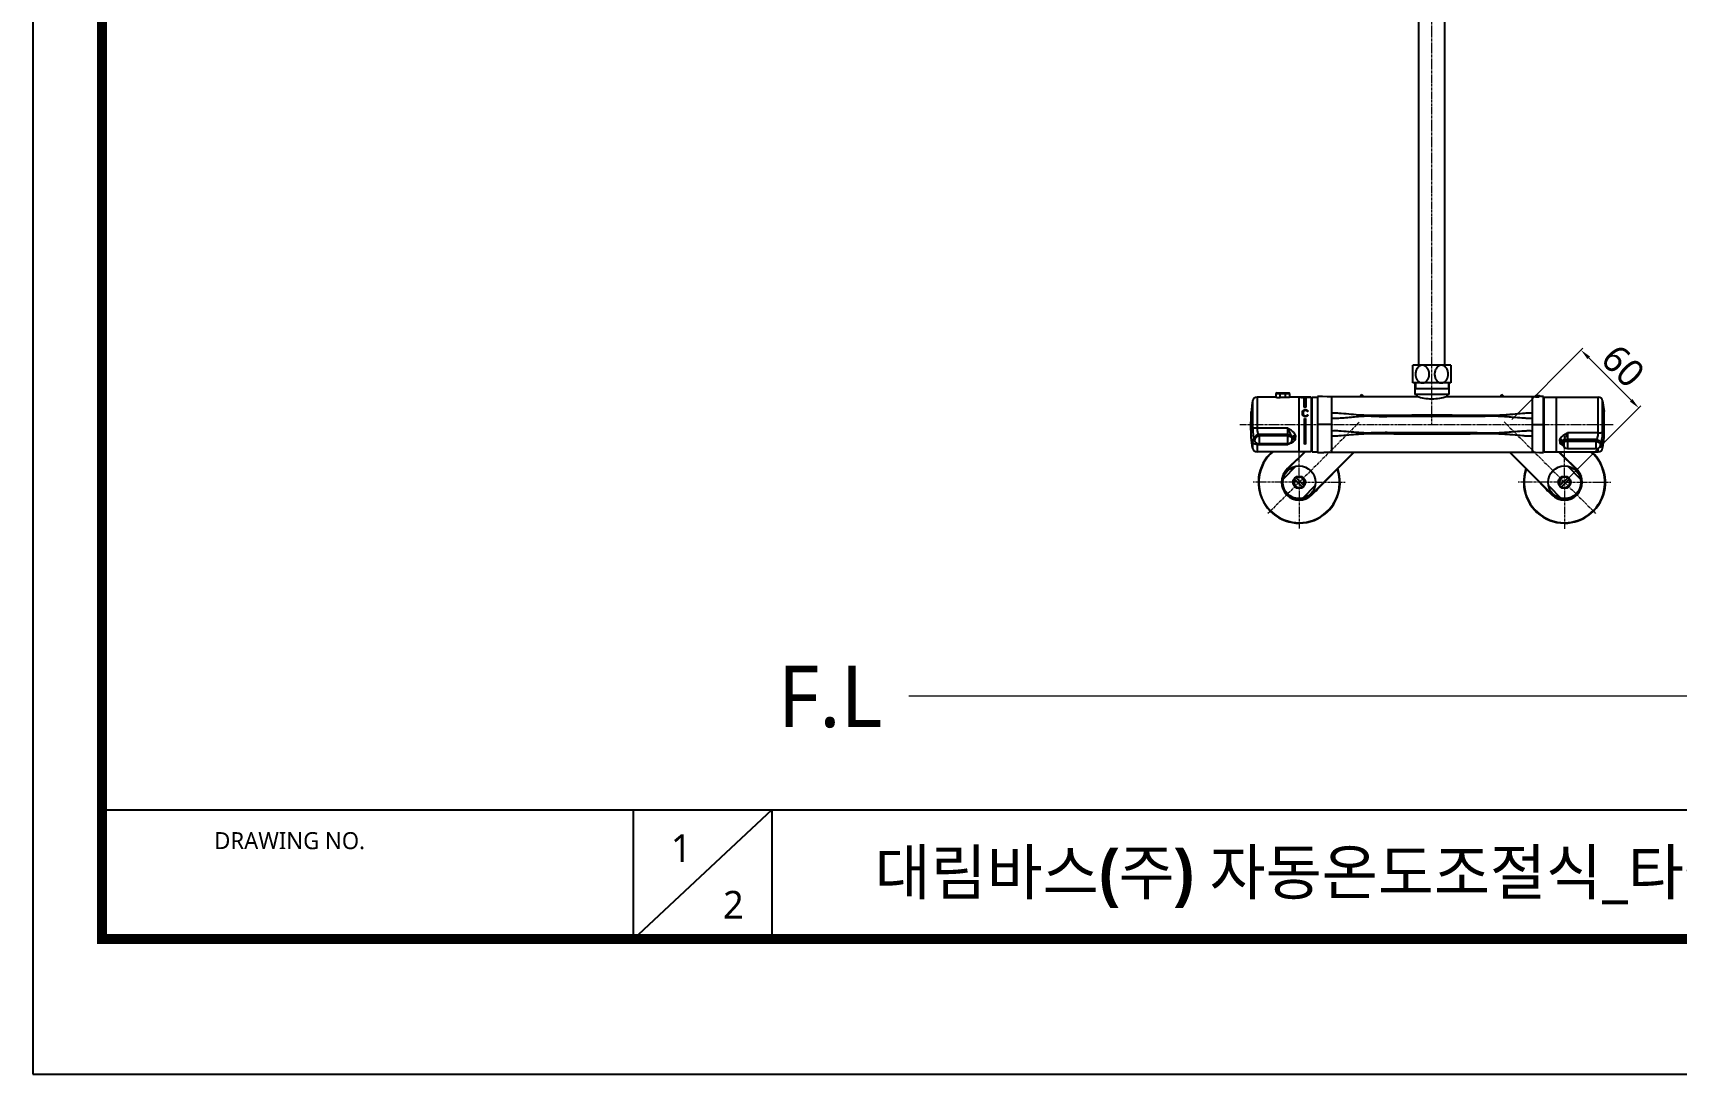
# Model space of a CAD drawing. Extents: x 0 to 3160, y 0 to 2315.
# Drawn here: x 0 to 1207, y 0 to 764 of the extents above; entities that cross this region are included whole.
import ezdxf

# ---------------------------------------------------------------- set-up
doc = ezdxf.new("R2010")
doc.units = 0
doc.header["$LTSCALE"] = 10
doc.header["$MEASUREMENT"] = 0
doc.header["$PDMODE"] = 3
doc.header["$PDSIZE"] = -10
doc.linetypes.add('CENTER', pattern=[0.6, 0.375, -0.075, 0.075, -0.075])
doc.linetypes.add('CENTER2', pattern=[28.575, 19.05, -3.175, 3.175, -3.175])
doc.layers.get('0').update_dxf_attribs({"linetype": 'CONTINUOUS'})
doc.layers.get('DEFPOINTS').update_dxf_attribs({"linetype": 'CONTINUOUS'})
doc.layers.add('Cneter', color=1, linetype='CENTER2', lineweight=13)
doc.layers.add('치수선', color=7, linetype='CONTINUOUS', lineweight=20)
doc.layers.add('DEF_LAYER_ASSEM_MEMBER', color=7, linetype='CONTINUOUS')
doc.layers.add('MEMBER', color=7, linetype='CONTINUOUS')
doc.styles.add('Daelim Dimension', font='')
doc.styles.get('Daelim Dimension').set_extended_font_data('NanumGothic')
doc.dimstyles.new('DEFAULT', dxfattribs={"dimscale": 2, "dimtxt": 2, "dimasz": 2, "dimexe": 0, "dimexo": 2, "dimgap": 1, "dimtad": 1, "dimdec": 1, "dimzin": 9, "dimdsep": 46, "dimtxsty": 'Daelim Dimension', "dimcen": 0.5, "dimclrd": 252, "dimclre": 252, "dimclrt": 3, "dimadec": 1, "dimazin": 0, "dimtfac": 1, "dimtdec": 1, "dimtix": 1, "dimtmove": 0, "dimatfit": 3, "dimfxl": 1, "dimtolj": 1, "dimtzin": 1, "dimlwd": 9, "dimlwe": 9, "dimarcsym": 0})

# ---------------------------------------------------------------- blocks, each defined once
blk = doc.blocks.new('*D5')
at = {"color": 5, "lineweight": 9, "ltscale": 0.5, "transparency": 16777216}
for p, q in [((1086, 480.6), (1138.2, 532.9)), ((1173.6, 494.7), (1142.5, 525.8)), ((1128.4, 438.2), (1180.7, 490.5))]:
    blk.add_line(p, q, dxfattribs=at)
at = {"color": 5, "ltscale": 0.5, "transparency": 16777216}
for points in [[(1143.4, 526.8), (1141.5, 524.9), (1136.8, 531.5)], [(1174.5, 495.6), (1172.6, 493.8), (1179.2, 489)]]:
    blk.add_solid(points, dxfattribs=at)
at = {"layer": 'DEFPOINTS', "color": 0, "ltscale": 0.5, "transparency": 16777216}
for p in [(1136.8, 531.5), (1083.1, 477.8), (1125.5, 435.4)]:
    blk.add_point(p, dxfattribs=at)
at = {"color": 7, "ltscale": 0.5, "transparency": 16777216, "insert": (1174.8, 527.1), "char_height": 20, "attachment_point": 2, "rotation": 315, "style": 'Daelim Dimension'}
blk.add_mtext('\\A1;60', dxfattribs=at)

msp = doc.modelspace()

# ---------------------------------------------------------------- linework, layer by layer
at = {"color": 5}
msp.add_line((50.81, 193.97), (2594.86, 193.97), dxfattribs=at)
at = {"color": 5, "ltscale": 40}
for p, q in [((440.77, 193.97), (440.77, 98.77)), ((440.77, 193.97), (440.77, 98.77)), ((542.67, 193.97), (440.77, 98.77)), ((542.67, 193.97), (440.77, 98.77)), ((542.67, 193.97), (542.67, 98.77)), ((542.67, 193.97), (542.67, 98.77))]:
    msp.add_line(p, q, dxfattribs=at)
at = {"ltscale": 0.5}
msp.add_lwpolyline([(0, 0), (3159.52, 0), (3159.52, 2315.04), (0, 2315.04)], close=True, dxfattribs=at)
at = {"color": 5, "linetype": 'ByBlock', "lineweight": 200, "const_width": 7.28}
msp.add_lwpolyline([(50.81, 99.13), (3108.41, 99.13), (3108.41, 2261.29), (50.81, 2261.29)], close=True, dxfattribs=at)
at = {"layer": 'Cneter', "linetype": 'CENTER', "lineweight": 5, "ltscale": 0.5}
for p, q in [((1027.24, 476.5), (1027.24, 1453.9)), ((886.25, 476.9), (1160.39, 476.9)), ((973.76, 478.42), (906.83, 411.49)), ((1080.35, 478.78), (1147.65, 411.49)), ((929.81, 434.47), (929.81, 468.32)), ((1124.66, 434.47), (1124.66, 468.51)), ((929.81, 434.47), (895.96, 434.47)), ((929.81, 434.47), (963.66, 434.47)), ((929.81, 434.47), (929.81, 400.62)), ((1124.66, 434.47), (1090.63, 434.47)), ((1124.66, 434.47), (1158.7, 434.47)), ((1124.66, 434.47), (1124.66, 400.43))]:
    msp.add_line(p, q, dxfattribs=at)
at = {"layer": 'DEF_LAYER_ASSEM_MEMBER', "color": 7, "linetype": 'Continuous'}
for p, q in [((1017.74, 520.4), (1017.74, 1319.12)), ((1036.74, 520.4), (1036.74, 1319.12)), ((1041.24, 520.4), (1013.24, 520.4)), ((1013.24, 507.4), (1013.24, 520.4)), ((1041.24, 520.4), (1041.24, 507.4)), ((1041.24, 507.4), (1013.24, 507.4)), ((1014.74, 507.4), (1014.74, 498.9)), ((1039.74, 507.4), (1039.74, 498.9)), ((912.89, 496.9), (898.85, 496.9)), ((912.89, 496.9), (912.89, 499.6)), ((912.9, 496.9), (912.89, 496.9)), ((913.39, 500.1), (922.39, 500.1)), ((919.89, 496.67), (915.89, 496.67)), ((922.89, 496.9), (922.89, 499.6)), ((938.64, 496.9), (922.89, 496.9)), ((929.64, 496.9), (929.64, 456.9)), ((938.64, 496.9), (938.64, 456.9)), ((939.24, 496.9), (943.24, 496.9)), ((939.24, 456.9), (939.24, 496.9)), ((975.77, 498.82), (974.25, 497.3)), ((975.77, 498.82), (977.29, 497.3)), ((1014.74, 503.4), (1039.74, 503.4)), ((1039.74, 498.9), (1014.74, 498.9)), ((1016.29, 498.9), (1016.29, 497.3)), ((1038.19, 498.9), (1038.19, 497.3)), ((1077.18, 497.3), (1078.7, 498.82)), ((1080.22, 497.3), (1078.7, 498.82)), ((1109.64, 496.9), (1149.43, 496.9)), ((1109.64, 456.9), (1109.64, 496.9)), ((1118.64, 456.9), (1118.64, 496.9)), ((894.59, 467.4), (894.59, 486.4)), ((938.64, 494.4), (939.24, 494.4)), ((1152.63, 494.21), (1153.69, 486.4)), ((1153.45, 485.25), (1153.69, 485.25)), ((1153.69, 467.4), (1153.69, 486.4)), ((895.65, 459.59), (894.59, 467.4)), ((897.37, 464.47), (897.37, 464.47)), ((921.39, 462.68), (900.35, 462.68)), ((924.64, 465.93), (924.64, 466.7)), ((938.64, 459.4), (939.24, 459.4)), ((1123.64, 463.37), (1123.64, 462.44)), ((1126.89, 459.19), (1147.93, 459.19)), ((1151.23, 461.75), (1151.23, 461.75)), ((938.64, 456.9), (898.85, 456.9)), ((933.85, 456.9), (920.62, 443.66)), ((924.68, 447.96), (923.63, 446.96)), ((939, 425.28), (970.22, 456.5)), ((939.24, 456.9), (943.24, 456.9)), ((1084.25, 456.5), (1115.47, 425.28)), ((1109.64, 456.9), (1149.43, 456.9)), ((1133.86, 443.66), (1120.62, 456.9)), ((1131.99, 445.84), (1130.85, 446.96)), ((918.11, 440.13), (917.72, 439.25)), ((927.43, 446.23), (918.05, 436.85)), ((932.35, 430.88), (926.22, 437.01)), ((927.28, 438.07), (933.41, 431.94)), ((1121.07, 431.94), (1127.2, 438.07)), ((1128.26, 437.01), (1122.13, 430.88)), ((1127.05, 446.23), (1136.43, 436.85)), ((1136.75, 439.25), (1136.82, 439.09)), ((1136.82, 439.09), (1136.83, 439.06)), ((941.57, 432.09), (932.19, 422.71)), ((934.43, 422.32), (934.4, 422.31)), ((934.59, 422.38), (934.43, 422.32)), ((941.18, 427.15), (942.3, 428.29)), ((1111.18, 429.34), (1112.18, 428.28)), ((1112.9, 432.09), (1122.28, 422.71)), ((1119.01, 422.77), (1119.88, 422.38)), ((1120.05, 422.32), (1119.89, 422.38)), ((1120.07, 422.31), (1120.05, 422.32))]:
    msp.add_line(p, q, dxfattribs=at)
at = {"layer": 'DEF_LAYER_ASSEM_MEMBER', "color": 2, "linetype": 'Continuous'}
for p, q in [((1015.14, 507.4), (1015.14, 503.4)), ((1039.34, 507.4), (1039.34, 503.4))]:
    msp.add_line(p, q, dxfattribs=at)
at = {"layer": 'DEF_LAYER_ASSEM_MEMBER', "color": 9, "linetype": 'Continuous'}
for p, q in [((898.85, 496.9), (898.85, 474.16)), ((912.89, 499.6), (922.89, 499.6)), ((915.89, 496.67), (915.89, 500.1)), ((919.89, 496.67), (919.89, 500.1)), ((975.92, 498.68), (974.54, 497.3)), ((1079.94, 497.3), (1078.56, 498.68)), ((1149.43, 470.76), (1149.43, 496.9)), ((895.65, 494.21), (895.65, 474.53)), ((1152.63, 471.59), (1152.63, 494.21)), ((921.39, 474.16), (898.85, 474.16)), ((921.39, 462.24), (921.39, 474.16)), ((1149.43, 470.76), (1126.89, 470.76)), ((1126.89, 470.76), (1126.89, 459.19)), ((895.65, 464.21), (895.65, 459.59)), ((898.85, 462.24), (921.39, 462.24)), ((898.85, 462.24), (898.85, 456.9)), ((921.39, 469.49), (899.96, 469.49)), ((921.39, 468.52), (900.35, 468.52)), ((900.35, 468.52), (900.35, 462.68)), ((927.14, 467.83), (927.14, 467.5)), ((1121.14, 464.57), (1121.14, 464.87)), ((1148.31, 465.83), (1126.89, 465.83)), ((1126.89, 464.65), (1147.93, 464.65)), ((1147.93, 459.19), (1147.93, 464.65)), ((1149.43, 456.9), (1149.43, 459.57)), ((1152.63, 459.59), (1152.63, 462.36)), ((934.14, 456.9), (920.76, 443.52)), ((938.86, 425.42), (969.94, 456.5)), ((1084.54, 456.5), (1115.61, 425.42)), ((1133.72, 443.52), (1120.34, 456.9)), ((920.76, 443.52), (920.62, 443.66)), ((1133.72, 443.52), (1133.86, 443.66)), ((938.86, 425.42), (939, 425.28)), ((1115.61, 425.42), (1115.47, 425.28))]:
    msp.add_line(p, q, dxfattribs=at)
at = {"layer": 'DEF_LAYER_ASSEM_MEMBER', "color": 7, "linetype": 'Continuous'}
for points in [[(1151.23, 461.75), (1151.29, 461.88), (1151.33, 461.94)], [(923.63, 446.96), (922.49, 445.84), (921.28, 444.58)], [(929.03, 452.07), (927.8, 450.87), (926.68, 449.81), (925.66, 448.87), (924.68, 447.96)], [(1127.8, 449.82), (1126.68, 450.87), (1125.45, 452.07)], [(1130.85, 446.96), (1129.8, 447.96), (1127.8, 449.82)], [(921.28, 444.58), (920.09, 443.2), (919.03, 441.76), (918.11, 440.13)], [(1134.39, 443.2), (1133.2, 444.58), (1131.99, 445.84)], [(1136.75, 439.25), (1136.37, 440.13), (1135.44, 441.76), (1134.39, 443.2)], [(934.59, 422.38), (935.47, 422.77), (937.1, 423.69), (938.55, 424.75)], [(938.55, 424.75), (939.92, 425.94), (941.18, 427.15)], [(942.3, 428.29), (943.3, 429.34), (945.16, 431.34)], [(945.16, 431.34), (946.21, 432.46), (947.42, 433.69)], [(1107.06, 433.69), (1108.26, 432.46), (1109.32, 431.34), (1110.26, 430.32), (1111.18, 429.34)], [(1112.18, 428.28), (1113.29, 427.15), (1114.56, 425.94)], [(1114.56, 425.94), (1115.93, 424.75), (1117.38, 423.69), (1119.01, 422.77)]]:
    msp.add_lwpolyline(points, dxfattribs=at)
for centre, radius in [((929.81, 434.47), 12), ((1124.66, 434.47), 12), ((929.81, 434.47), 4.6), ((929.81, 434.47), 4.4), ((1124.66, 434.47), 4.6), ((1124.66, 434.47), 4.4)]:
    msp.add_circle(centre, radius, dxfattribs=at)
for centre, radius, start, end in [((1031, 513.89), 8.26, 353.16778, 354.12291), ((898.85, 493.65), 3.25, 90, 170.03034), ((913.39, 499.6), 0.5, 90, 180), ((915.9, 516.78), 20.11, 261.44172, 269.97602), ((922.39, 499.6), 0.5, 0, 90), ((1149.43, 493.65), 3.25, 9.96966, 90), ((994.14, 476.9), 100, 170.03034, 185.45132), ((1090.57, 477.76), 63.55, 6.77447, 8.40804), ((1114.11, 486.14), 39.35, 358.67031, 1.32969), ((1090.57, 475.93), 63.55, 6.77447, 8.40804), ((898.85, 460.15), 3.25, 189.96952, 270), ((913.69, 476.78), 20.44, 217.01476, 219.09916), ((900.35, 465.93), 3.25, 219.14782, 270.00055), ((921.39, 465.93), 3.25, 270.00057, 359.99943), ((1126.89, 462.44), 3.25, 180.00097, 269.99903), ((1147.93, 462.44), 3.25, 269.99943, 331.8247), ((1149.43, 460.15), 3.25, 270, 350.03036), ((1123.52, 475.46), 30.91, 331.91184, 333.65824), ((1054.14, 476.9), 100, 350.03034, 354.54868), ((929.81, 434.47), 30, 131.47164, 19.27985), ((1124.66, 434.47), 30, 160.72014, 48.52836), ((929.81, 434.47), 13, 135, 315), ((929.81, 434.47), 3.9, 146.08749, 303.91251), ((929.81, 434.47), 3.9, 326.08749, 123.91251), ((1124.66, 434.47), 13, 225, 45), ((1124.66, 434.47), 3.9, 56.08749, 213.91251), ((1124.66, 434.47), 3.9, 236.08749, 33.91251)]:
    msp.add_arc(centre, radius, start, end, dxfattribs=at)
at = {"layer": 'DEF_LAYER_ASSEM_MEMBER', "color": 9, "linetype": 'Continuous'}
for centre, radius, start, end in [((935.73, 481.51), 41.7, 201.01006, 202.48791), ((911.07, 476.84), 17.88, 217.02308, 219.09487), ((937.62, 483.95), 40.34, 201.01011, 202.48796), ((927.98, 457.96), 7.86, 142.65448, 147.01968), ((922.48, 465.92), 2.16, 11.49571, 20.13387), ((922.53, 465.93), 2.11, 10.69654, 11.45612), ((922.55, 465.93), 2.09, 0.03158, 10.70478), ((925.23, 465.48), 0.729, 143.05908, 145.39096), ((923.55, 467.49), 3.59, 340.19562, 0.02748), ((1123.96, 464.57), 2.82, 179.92869, 202.37394), ((1122.68, 462.3), 1.09, 28.0443, 37.09398), ((1095.31, 482.59), 55.59, 341.17779, 342.45102), ((1096.69, 480.49), 57.47, 341.17783, 342.45106), ((1125.85, 475.42), 28.59, 331.91131, 333.6577), ((929.81, 434.47), 29.67, 130.75256, 18.98118), ((1124.66, 434.47), 29.67, 161.01882, 49.24742), ((929.81, 434.47), 12.8, 135, 315), ((1124.66, 434.47), 12.8, 225, 45)]:
    msp.add_arc(centre, radius, start, end, dxfattribs=at)
at = {"layer": 'DEF_LAYER_ASSEM_MEMBER', "color": 7, "linetype": 'Continuous'}
for points, start_tangent, end_tangent in [([(1020.24, 520.4), (1019.1, 520.23), (1018.03, 519.73), (1017.1, 518.96), (1016.33, 517.96), (1015.39, 515.55), (1015.28, 512.91)], (-1, 0), (0.1189686, -0.992898)), ([(1020.24, 507.4), (1021.27, 507.54), (1022.25, 507.95), (1023.13, 508.6), (1023.88, 509.44), (1024.91, 511.53), (1025.25, 513.9), (1024.91, 516.27), (1023.88, 518.36), (1023.13, 519.2), (1022.25, 519.85), (1021.27, 520.26), (1020.24, 520.4)], (1, 0), (-1, 0)), ([(1034.24, 520.4), (1033.2, 520.26), (1032.22, 519.85), (1031.34, 519.2), (1030.6, 518.36), (1029.57, 516.27), (1029.22, 513.9), (1029.57, 511.53), (1030.59, 509.44), (1031.34, 508.6), (1032.22, 507.95), (1033.2, 507.54), (1034.24, 507.4)], (-1, 0), (1, 0)), ([(1039.21, 513.04), (1039.07, 515.65), (1038.11, 518.02), (1037.35, 518.99), (1036.42, 519.75), (1035.36, 520.23), (1034.24, 520.4)], (0.1023983, 0.9947435), (-1, 0)), ([(1015.28, 512.91), (1015.82, 510.84), (1016.89, 509.07), (1018.42, 507.85), (1019.31, 507.51), (1020.24, 507.4)], (0.1189686, -0.992898), (1, 0)), ([(1034.24, 507.4), (1035.17, 507.51), (1036.06, 507.85), (1037.59, 509.07), (1038.66, 510.84), (1039.19, 512.91)], (1, 0), (0.118966, 0.9928983)), ([(922.89, 496.9), (922.87, 496.9), (922.83, 496.89), (922.76, 496.88), (922.66, 496.86), (922.53, 496.85), (922.38, 496.83), (922.01, 496.79), (921.56, 496.74), (921.04, 496.7), (919.89, 496.67)], (0.9781086, -0.2080951), (-1, 0))]:
    msp.add_spline(points, degree=3, dxfattribs=dict(at, start_tangent=start_tangent, end_tangent=end_tangent))
at = {"layer": 'DEF_LAYER_ASSEM_MEMBER', "color": 9, "linetype": 'Continuous'}
for points, start_tangent, end_tangent in [([(898.85, 474.16), (897.74, 474.19), (896.76, 474.27), (896.36, 474.32), (896.03, 474.38), (895.79, 474.45), (895.65, 474.53)], (-1, 0), (-0.7891817, 0.6141597)), ([(895.65, 474.53), (895.73, 472.25), (895.96, 470.07), (896.33, 468.13), (896.8, 466.56)], (0.0000021, -1), (0.3584406, -0.9335525)), ([(898.85, 474.16), (899.16, 471.52), (899.51, 470.39), (899.96, 469.49)], (0.0000016, -1), (0.5351736, -0.8447421)), ([(921.39, 474.16), (922.15, 472.5), (922.96, 470.87), (923.82, 469.28), (924.52, 467.6)], (0.4061354, -0.9138129), (0.2475964, -0.9688633)), ([(921.39, 474.16), (923.09, 473.2), (924.68, 472.09), (926.04, 470.73), (926.93, 469.11)], (0.8766625, -0.4811059), (0.3143161, -0.9493184)), ([(1121.35, 466.03), (1122.24, 467.52), (1123.59, 468.79), (1125.19, 469.84), (1126.89, 470.76)], (0.3413927, 0.9399208), (0.8844747, 0.4665881)), ([(1123.76, 464.21), (1124.06, 465.04), (1124.46, 465.86), (1124.89, 466.67), (1125.31, 467.49), (1126.12, 469.13), (1126.89, 470.76)], (0.2592753, 0.9658035), (0.4217869, 0.906695)), ([(1148.31, 465.83), (1148.76, 466.87), (1149.12, 468.1), (1149.35, 469.43), (1149.43, 470.76)], (0.4625285, 0.8866044), (0.0000016, 1)), ([(1149.43, 470.76), (1150.54, 470.82), (1151.52, 471), (1152.24, 471.26), (1152.48, 471.42), (1152.63, 471.59)], (1, 0), (0.4972137, 0.8676281)), ([(1151.48, 463.17), (1151.95, 464.98), (1152.32, 467.09), (1152.55, 469.35), (1152.63, 471.59)], (0.3014602, 0.9534788), (0.0000021, 1)), ([(896.8, 466.07), (896.55, 466.34), (896.44, 466.43), (896.33, 466.47), (896.22, 466.48), (896.13, 466.46), (895.96, 466.29), (895.83, 465.98), (895.73, 465.52), (895.67, 464.93), (895.65, 464.21)], (-0.6018955, 0.7985748), (-0.000003, -1)), ([(898.85, 462.24), (897.74, 462.38), (896.76, 462.8), (896.03, 463.43), (895.65, 464.21)], (-1, 0), (-0.2332022, 0.9724283)), ([(899.96, 469.49), (898.78, 469.14), (897.77, 468.46), (897.08, 467.56), (896.8, 466.56)], (-0.9903785, -0.1383847), (-0.0496367, -0.9987673)), ([(897.37, 464.47), (896.96, 465.22), (896.8, 466.07)], (-0.6015785, 0.7988137), (-0.0420344, 0.9991162)), ([(900.35, 468.52), (899.17, 468.16), (898.17, 467.47), (897.47, 466.56), (897.2, 465.56)], (-0.9888478, -0.1489294), (-0.0494089, -0.9987786)), ([(897.83, 463.88), (897.38, 464.67), (897.2, 465.56)], (-0.63052, 0.776173), (-0.0418718, 0.999123)), ([(898.93, 463.01), (898.89, 462.85), (898.85, 462.24)], (-0.2440573, -0.9697608), (-0.0000023, -1)), ([(921.39, 469.49), (922.42, 469.35), (923.35, 468.96), (924.08, 468.36), (924.52, 467.6)], (1, 0), (0.3308702, -0.9436763)), ([(921.39, 468.52), (922.42, 468.39), (923.34, 468.01), (924.06, 467.41), (924.51, 466.66)], (1, 0), (0.3437661, -0.9390553)), ([(926.93, 466.28), (926.55, 465.52), (926.04, 464.85), (924.68, 463.75), (923.08, 462.92), (921.39, 462.24)], (-0.338553, -0.9409473), (-0.9356236, -0.3529991)), ([(924.52, 467.6), (924.75, 468.01), (924.98, 468.22), (925.28, 468.43), (926.04, 468.82), (926.93, 469.11)], (0.1553929, 0.9878527), (0.9702078, 0.2422744)), ([(924.52, 467.6), (924.57, 467.37), (924.64, 466.7)], (0.2534912, -0.9673377), (0.000037, -1)), ([(924.64, 466.7), (924.69, 466.92), (924.83, 467.13), (925.06, 467.33), (925.37, 467.5), (926.18, 467.74), (927.14, 467.83)], (0, 1), (1, 0)), ([(924.64, 466.32), (924.64, 466.4), (924.72, 466.63)], (0.0000929, 1), (0.4949285, 0.8689337)), ([(924.65, 465.91), (925.53, 466.35), (926.19, 466.38), (926.93, 466.28)], (0.6009095, 0.7993171), (0.9746063, -0.2239255)), ([(924.72, 466.63), (925.06, 466.97), (925.62, 467.25), (926.33, 467.43), (927.14, 467.5)], (0.4949285, 0.8689337), (1, 0)), ([(926.93, 469.11), (927.02, 468.79), (927.14, 467.83)], (0.3144211, -0.9492836), (0.0000537, -1)), ([(1121.14, 464.87), (1121.15, 465.16), (1121.35, 466.03)], (-0.0000034, 1), (0.3415486, 0.9398641)), ([(1123.64, 463.37), (1123.59, 463.66), (1123.45, 463.94), (1123.22, 464.2), (1122.91, 464.43), (1122.1, 464.76), (1121.14, 464.87)], (0, 1), (-1, 0)), ([(1123.58, 463.36), (1123.27, 463.84), (1122.71, 464.23), (1121.97, 464.49), (1121.14, 464.57)], (-0.328035, 0.9446656), (-1, 0)), ([(1123.76, 464.21), (1123.53, 464.75), (1123, 465.28), (1122.24, 465.73), (1121.35, 466.03)], (-0.1135414, 0.9935333), (-0.9750717, 0.2218902)), ([(1123.55, 462.96), (1123.18, 463.28), (1122.66, 463.49), (1122.03, 463.57), (1121.35, 463.5)], (-0.6025219, 0.7981023), (-0.9803422, -0.1973048)), ([(1123.91, 461.18), (1123.09, 461.62), (1122.36, 462.15), (1121.77, 462.77), (1121.35, 463.5)], (-0.902299, 0.4311109), (-0.3800102, 0.9249823)), ([(1123.64, 463.03), (1123.61, 463.28), (1123.58, 463.36)], (-0.0001402, 1), (-0.328035, 0.9446656)), ([(1123.64, 463.37), (1123.65, 463.58), (1123.76, 464.21)], (-0.0000007, 1), (0.2673091, 0.9636108)), ([(1123.74, 463), (1123.7, 462.86), (1123.64, 462.44)], (-0.3565963, -0.9342586), (0, -1)), ([(1126.89, 464.65), (1125.84, 464.53), (1124.9, 464.19), (1124.18, 463.66), (1123.74, 463)], (-1, 0), (-0.3565963, -0.9342586)), ([(1126.89, 465.83), (1125.85, 465.71), (1124.92, 465.38), (1124.2, 464.86), (1123.76, 464.21)], (-1, 0), (-0.3799037, -0.9250261)), ([(1147.93, 464.65), (1149.1, 464.28), (1150.11, 463.64), (1150.8, 462.82), (1151.08, 461.95)], (0.9836818, -0.1799167), (0.0576837, -0.9983349)), ([(1148.31, 465.83), (1149.5, 465.47), (1150.51, 464.84), (1151.2, 464.03), (1151.48, 463.17)], (0.9859065, -0.1672972), (0.0579618, -0.9983188)), ([(1150.26, 460.19), (1151.11, 460.49), (1151.82, 460.98), (1152.34, 461.62), (1152.63, 462.36)], (0.9758256, 0.2185508), (0.2048322, 0.9787971)), ([(1150.8, 460.91), (1150.91, 461.16), (1151.08, 461.95)], (0.4707411, 0.8822714), (0.0451718, 0.9989792)), ([(1151.23, 461.75), (1151.45, 462.47), (1151.48, 462.73)], (0.443586, 0.8962318), (0.0453408, 0.9989716)), ([(1152.63, 462.36), (1152.61, 462.91), (1152.55, 463.32), (1152.5, 463.48), (1152.45, 463.59), (1152.32, 463.71), (1152.24, 463.72), (1152.15, 463.68), (1152.05, 463.61), (1151.95, 463.51), (1151.72, 463.19), (1151.48, 462.73)], (-0.0000038, 1), (-0.443652, -0.8961991))]:
    msp.add_spline(points, degree=3, dxfattribs=dict(at, start_tangent=start_tangent, end_tangent=end_tangent))
at = {"layer": 'MEMBER', "color": 40, "linetype": 'Continuous'}
for p, q in [((930.64, 496.86), (930.14, 496.86)), ((931.54, 496.75), (932.34, 496.75)), ((932.24, 496.81), (931.64, 496.81)), ((931.74, 496.9), (932.14, 496.9)), ((931.74, 496.9), (931.74, 496.9)), ((933.24, 496.88), (933.24, 496.86)), ((934.99, 496.59), (933.29, 496.59)), ((933.29, 496.59), (933.29, 489.54)), ((933.74, 496.86), (933.74, 496.88)), ((934.54, 496.86), (934.54, 496.88)), ((934.99, 489.54), (934.99, 496.59)), ((935.04, 496.86), (935.04, 496.88)), ((936.64, 496.75), (936.04, 496.75)), ((936.14, 496.9), (936.54, 496.9)), ((936.54, 496.81), (936.14, 496.81)), ((937.64, 496.88), (937.64, 496.86)), ((938.14, 496.88), (938.14, 496.86)), ((939.24, 496.9), (939.24, 496.89)), ((939.24, 496.89), (943.24, 496.89)), ((932.14, 486.01), (932.24, 486.54)), ((932.14, 484.42), (932.14, 486.01)), ((932.24, 483.88), (932.14, 484.42)), ((932.24, 486.54), (932.45, 486.97)), ((932.45, 483.46), (932.24, 483.88)), ((932.45, 486.97), (932.87, 487.39)), ((932.87, 483.03), (932.45, 483.46)), ((932.87, 486.44), (932.76, 486.01)), ((932.76, 486.01), (932.76, 484.42)), ((932.76, 484.42), (932.87, 483.99)), ((932.87, 487.39), (933.28, 487.61)), ((933.08, 486.76), (932.87, 486.44)), ((932.87, 483.99), (933.08, 483.67)), ((933.28, 482.82), (932.87, 483.03)), ((933.39, 486.97), (933.08, 486.76)), ((933.08, 483.67), (933.39, 483.46)), ((933.28, 487.61), (933.81, 487.71)), ((933.81, 482.71), (933.28, 482.82)), ((933.29, 489.54), (934.99, 489.54)), ((933.81, 487.07), (933.39, 486.97)), ((933.39, 483.46), (933.81, 483.35)), ((933.81, 487.71), (934.74, 487.71)), ((934.74, 487.07), (933.81, 487.07)), ((933.81, 483.35), (934.74, 483.35)), ((934.74, 482.71), (933.81, 482.71)), ((934.74, 487.71), (935.26, 487.61)), ((935.16, 486.97), (934.74, 487.07)), ((934.74, 483.35), (935.16, 483.46)), ((935.26, 482.82), (934.74, 482.71)), ((935.47, 486.76), (935.16, 486.97)), ((935.16, 483.46), (935.47, 483.67)), ((935.26, 487.61), (935.68, 487.39)), ((935.68, 483.03), (935.26, 482.82)), ((935.58, 486.44), (935.47, 486.76)), ((935.47, 483.67), (935.58, 483.99)), ((936.2, 486.44), (935.58, 486.44)), ((935.58, 483.99), (936.2, 483.99)), ((935.68, 487.39), (936.1, 486.97)), ((936.1, 483.46), (935.68, 483.03)), ((936.1, 486.97), (936.2, 486.44)), ((936.2, 483.99), (936.1, 483.46)), ((933.74, 481.4), (934.54, 481.4)), ((933.74, 462.4), (933.74, 481.4)), ((934.54, 481.4), (934.54, 462.4)), ((934.54, 462.4), (933.74, 462.4))]:
    msp.add_line(p, q, dxfattribs=at)
at = {"layer": 'MEMBER', "color": 7, "linetype": 'Continuous'}
for p, q in [((943.24, 497.39), (943.24, 456.41)), ((1016.24, 497.3), (953.44, 497.3)), ((1016.25, 497.29), (1016.24, 497.3)), ((1038.24, 497.3), (1038.23, 497.29)), ((1101.04, 497.3), (1038.24, 497.3)), ((1102.24, 497.3), (1101.04, 497.3)), ((1106.24, 497.3), (1102.24, 497.3)), ((1109.24, 497.37), (1107.24, 497.35)), ((1109.24, 456.42), (1109.24, 497.37)), ((1109.64, 492.9), (1109.24, 492.9)), ((1109.64, 460.9), (1109.24, 460.9)), ((953.74, 456.5), (1101.04, 456.5))]:
    msp.add_line(p, q, dxfattribs=at)
at = {"layer": 'MEMBER', "color": 9, "linetype": 'Continuous'}
for p, q in [((953.44, 497.3), (953.44, 485.33)), ((1101.04, 485.33), (1101.04, 497.3)), ((953.44, 485.33), (953.44, 481.49)), ((1101.04, 481.49), (1101.04, 485.33)), ((953.44, 476.9), (943.24, 476.9)), ((953.44, 481.49), (953.44, 476.9)), ((953.44, 476.9), (953.44, 472.31)), ((953.44, 472.31), (953.44, 468.47)), ((994.39, 470.93), (994.41, 470.93)), ((1101.04, 476.9), (1101.04, 481.49)), ((1101.04, 476.9), (1109.24, 476.9)), ((1101.04, 472.31), (1101.04, 476.9)), ((1101.04, 468.47), (1101.04, 472.31)), ((953.44, 468.47), (953.44, 456.54)), ((1101.04, 456.5), (1101.04, 468.47))]:
    msp.add_line(p, q, dxfattribs=at)
at = {"layer": 'MEMBER', "color": 7, "linetype": 'Continuous'}
for points in [[(953.44, 497.3), (950.46, 497.31), (946.86, 497.35), (943.24, 497.39)], [(943.24, 456.41), (946.86, 456.44), (947.74, 456.45)], [(1101.04, 456.5), (1103.42, 456.49), (1106.35, 456.46), (1109.24, 456.42)]]:
    msp.add_lwpolyline(points, dxfattribs=at)
for centre, radius, start, end in [((1104.74, 494.67), 3.62, 47.7381, 133.60282), ((1104.54, 518.72), 21.45, 266.88187, 267.80749), ((1104.53, 518.1), 20.83, 267.77925, 273.12457), ((1053.84, 476.9), 100, 4.46826, 4.79345), ((1053.84, 476.9), 100, 356.95404, 3.04596)]:
    msp.add_arc(centre, radius, start, end, dxfattribs=at)
at = {"layer": 'MEMBER', "color": 9, "linetype": 'Continuous'}
for centre, radius, start, end in [((1023.27, 5571.85), 5089.06, 269.54313, 269.67373), ((1022.58, -4517.36), 4988.37, 90.32373, 90.45812)]:
    msp.add_arc(centre, radius, start, end, dxfattribs=at)
at = {"layer": 'MEMBER', "color": 40, "linetype": 'Continuous'}
for centre, major_axis, ratio, start_param, end_param in [((929.72, 476.9), (0, 20), 0.3263889, -0.0792318, -0.0638732), ((929.21, 476.9), (0, 20), 0.6527778, -0.0946092, -0.0792318), ((927.66, 476.9), (29.37, 0), 0.6808511, 1.4659233, 1.4761872), ((930.01, 476.9), (0, 20), 0.4895835, -0.0741104, -0.0638732), ((929.29, 476.9), (0, 20), 0.9791666, -0.0843553, -0.0741104), ((926.64, 476.9), (39.17, 0), 0.5106383, 1.4556484, 1.4659233), ((927.64, 476.9), (39.17, 0), 0.5106384, 1.4813153, 1.486441), ((922.39, 476.9), (97.92, 0), 0.2042553, 1.4761872, 1.4813153), ((922.14, 476.9), (78.33, 0), 0.2553192, 1.4505064, 1.4556484), ((931.24, 476.9), (117.5, 0), 0.1702127, 1.55803, 1.5631367), ((941.49, 476.9), (97.92, 0), 0.2042553, 1.6602774, 1.6654055), ((941.74, 476.9), (78.33, 0), 0.2553191, 1.6859442, 1.6910862), ((932.36, 476.9), (29.38, 0), 0.680851, 1.5478156, 1.55803), ((936.24, 476.9), (39.17, 0), 0.5106387, 1.6551517, 1.6602774), ((937.24, 476.9), (39.17, 0), 0.5106384, 1.6756693, 1.6859442), ((934.59, 476.9), (0, 20), 0.9791669, 0.0741104, 0.0843553), ((932.81, 476.9), (0, 20), 0.4895828, -0.0434179, -0.0229807), ((933.06, 476.9), (48.96, 0), 0.4085105, 1.5631367, 1.5707963), ((933.86, 476.9), (0, 20), 0.4895829, 0.0638732, 0.0741104), ((936.21, 476.9), (29.37, 0), 0.6808511, 1.6654055, 1.6756693), ((933.34, 476.9), (0, 20), 0.6527782, -0.0229807, -0.0076596), ((934.67, 476.9), (0, 20), 0.6527782, 0.0792318, 0.0946092), ((933.53, 476.9), (0, 20), 0.2447914, -0.0434179, -0.0229807), ((934.16, 476.9), (0, 20), 0.3263885, 0.0638732, 0.0792318), ((934.88, 476.9), (0, 20), 0.3916662, 0.0178733, 0.0434179), ((934.08, 476.9), (0, 20), 0.3916663, -0.0843553, -0.0587572), ((935.21, 476.9), (26.11, 0), 0.7659575, 1.5733495, 1.5886696), ((933.09, 476.9), (0, 20), 0.9791676, -0.0997398, -0.0843553), ((935.68, 476.9), (0, 20), 0.7343748, 0.0229807, 0.0434179), ((934.18, 476.9), (0, 20), 0.734375, -0.0792318, -0.0587572), ((931.79, 476.9), (32.64, 0), 0.6127662, 1.4556484, 1.4710566), ((935.24, 476.9), (39.17, 0), 0.5106373, 1.5707963, 1.5733495), ((936.24, 476.9), (39.17, 0), 0.5106387, 1.5835626, 1.5937771), ((932.24, 476.9), (39.17, 0), 0.5106387, 1.4813153, 1.4915645), ((924.29, 476.9), (97.92, 0), 0.2042554, 1.4505064, 1.4556484), ((936.74, 476.9), (78.33, 0), 0.255319, 1.578456, 1.5835626), ((928.74, 476.9), (78.33, 0), 0.255319, 1.4761872, 1.4813153), ((935.94, 476.9), (78.33, 0), 0.2553194, 1.55803, 1.5631367), ((943.94, 476.9), (78.33, 0), 0.2553194, 1.6602774, 1.6654055), ((948.39, 476.9), (97.92, 0), 0.2042552, 1.6859442, 1.6910862), ((936.44, 476.9), (39.17, 0), 0.510638, 1.5478156, 1.55803), ((940.44, 476.9), (39.17, 0), 0.510638, 1.6500281, 1.6602774), ((940.89, 476.9), (32.64, 0), 0.6127662, 1.6705361, 1.6859442), ((937, 476.9), (0, 20), 0.7343748, -0.0434179, -0.0229807), ((938.5, 476.9), (0, 20), 0.734375, 0.0587572, 0.0792318), ((937.44, 476.9), (39.17, 0), 0.5106387, 1.5682431, 1.5707963), ((937.47, 476.9), (26.11, 0), 0.765957, 1.552923, 1.5682431), ((939.59, 476.9), (0, 20), 0.9791667, 0.0843553, 0.0997398), ((937.8, 476.9), (0, 20), 0.3916662, -0.0434179, -0.0178733), ((938.6, 476.9), (0, 20), 0.3916663, 0.0587572, 0.0843553)]:
    msp.add_ellipse(centre, major_axis=major_axis, ratio=ratio, start_param=start_param, end_param=end_param, dxfattribs=at)
at = {"layer": 'MEMBER', "color": 7, "linetype": 'Continuous'}
for points, start_tangent, end_tangent in [([(1038.23, 497.29), (1027.24, 495.56), (1016.25, 497.29)], (-0.9545315, -0.29811), (-0.9545448, 0.2980674)), ([(947.74, 456.45), (947.75, 456.45), (947.78, 456.46), (947.83, 456.47), (947.91, 456.48), (948, 456.49), (948.11, 456.51), (948.39, 456.54), (948.74, 456.58), (949.14, 456.62), (949.59, 456.65), (950.07, 456.68), (951.07, 456.69), (952.04, 456.66), (952.86, 456.6), (953.44, 456.54)], (0, -1), (0.9929112, -0.1188585)), ([(953.44, 456.54), (953.66, 456.51), (953.74, 456.5)], (0.9928978, -0.1189704), (0.9999903, -0.0043965))]:
    msp.add_spline(points, degree=3, dxfattribs=dict(at, start_tangent=start_tangent, end_tangent=end_tangent))
at = {"layer": 'MEMBER', "color": 9, "linetype": 'Continuous'}
for points, start_tangent, end_tangent in [([(953.44, 485.33), (957.1, 485.4), (960.72, 485.21), (967.96, 484.57), (975.3, 483.99), (979, 483.82), (980.86, 483.78), (982.73, 483.78)], (0.9969552, 0.0779768), (0.9999833, 0.0057842)), ([(974.47, 482.68), (969.18, 482.25), (963.92, 481.79), (958.68, 481.44), (953.44, 481.49)], (-0.9976214, -0.0689313), (-0.996764, 0.0803842)), ([(980.58, 482.95), (974.47, 482.68)], (-0.9999343, -0.0114597), (-0.9976214, -0.0689313)), ([(982.69, 482.95), (980.58, 482.95)], (-0.9999679, 0.0080106), (-0.9999343, -0.0114597)), ([(982.73, 483.78), (982.71, 483.59), (982.69, 482.95)], (-0.0792667, -0.9968534), (-0.0106781, -0.999943)), ([(982.73, 483.78), (997.57, 483.85), (1012.45, 483.89), (1027.35, 483.9), (1034.8, 483.9), (1042.25, 483.89), (1049.7, 483.87), (1057.13, 483.85), (1060.85, 483.84), (1064.56, 483.82), (1068.27, 483.8), (1071.97, 483.78), (1073.82, 483.78), (1075.67, 483.82), (1079.34, 484), (1083, 484.26), (1086.62, 484.58), (1093.81, 485.21), (1097.4, 485.4), (1101.04, 485.33)], (0.9999833, 0.0057855), (0.9969536, -0.0779973)), ([(1000.69, 482.83), (994.29, 482.87)], (-0.9999898, 0.0045086), (-0.9999837, 0.0057022)), ([(1101.04, 481.49), (1097.95, 481.38), (1094.87, 481.48), (1088.69, 481.95), (1082.47, 482.49), (1079.36, 482.72), (1076.23, 482.89), (1073.1, 482.95), (1071.54, 482.94), (1069.97, 482.93), (1066.83, 482.91), (1063.69, 482.89), (1057.41, 482.85), (1051.12, 482.82), (1044.82, 482.8), (1038.51, 482.79), (1025.9, 482.78), (1013.29, 482.79), (1000.69, 482.83)], (-0.9967624, -0.0804031), (-0.9999898, 0.0045086)), ([(953.44, 472.31), (957.07, 472.41), (960.7, 472.25), (967.99, 471.65), (971.65, 471.33), (975.32, 471.06), (979, 470.88), (980.85, 470.84), (982.69, 470.85)], (0.9967626, 0.0804013), (0.9999679, 0.0080121)), ([(982.73, 470.01), (982.71, 470.21), (982.69, 470.85)], (-0.0792644, 0.9968536), (-0.010685, 0.9999429)), ([(994.41, 470.93), (1000.69, 470.96)], (0.9999839, 0.0056775), (0.9999898, 0.0045076)), ([(1000.69, 470.96), (1013.29, 471), (1025.9, 471.02), (1038.51, 471.01), (1044.82, 470.99), (1051.12, 470.97), (1057.41, 470.94), (1063.69, 470.91), (1066.83, 470.89), (1069.97, 470.86), (1071.54, 470.85), (1073.1, 470.84), (1076.23, 470.91), (1079.36, 471.07), (1082.47, 471.3), (1088.69, 471.85), (1094.87, 472.31), (1097.95, 472.41), (1101.04, 472.31)], (0.9999898, 0.0045076), (0.9967639, -0.0803849)), ([(982.73, 470.01), (980.86, 470.01), (979, 469.98), (975.3, 469.81), (967.96, 469.23), (960.72, 468.59), (957.1, 468.4), (953.44, 468.47)], (-0.9999833, 0.0057847), (-0.9969546, 0.0779843)), ([(1101.04, 468.47), (1097.4, 468.39), (1093.81, 468.59), (1086.62, 469.22), (1083, 469.54), (1079.34, 469.8), (1075.67, 469.97), (1073.82, 470.01), (1071.97, 470.01), (1068.27, 469.99), (1064.56, 469.97), (1060.85, 469.96), (1057.13, 469.94), (1049.7, 469.92), (1042.25, 469.91), (1034.8, 469.9), (1027.35, 469.9), (1012.45, 469.91), (997.57, 469.94), (982.73, 470.01)], (-0.9969554, -0.0779737), (-0.9999833, 0.005784))]:
    msp.add_spline(points, degree=3, dxfattribs=dict(at, start_tangent=start_tangent, end_tangent=end_tangent))
at = {"layer": '치수선'}
msp.add_line((1882.2, 277.42), (643.08, 277.42), dxfattribs=at)

# ---------------------------------------------------------------- texts
at = {"color": 5, "ltscale": 40, "style": 'Daelim Dimension'}
msp.add_text('DRAWING NO.', height=12.4683, dxfattribs=at).set_placement((133.18, 165.17))
at = {"char_height": 20.4, "width": 28.476, "attachment_point": 1, "style": 'Daelim Dimension'}
for s, insert in [('1', (468.49, 176.12)), ('2', (506.77, 134.53))]:
    msp.add_mtext(s, dxfattribs=dict(at, insert=insert))
at = {"color": 2, "insert": (618.03, 164.63), "char_height": 32.79216, "width": 1570.8308, "attachment_point": 1, "style": 'Daelim Dimension'}
msp.add_mtext('{\\fPretendard Variable SemiBold|b0|i0|c129|p2;대림바스(주)} {\\fGulim|b0|i0|c129|p50;자동온도조절식}_{\\fGulim|b0|i0|c129|p50;타원 썸머}_{\\fGulim|b0|i0|c129|p50;대샤워수전}_DL S3220', dxfattribs=at)
at = {"layer": '치수선', "insert": (623.82, 299.85), "char_height": 45, "attachment_point": 3, "style": 'Daelim Dimension'}
msp.add_mtext_dynamic_manual_height_columns('F.L', width=17.4109, gutter_width=12.5, heights=[0], dxfattribs=at)

# ---------------------------------------------------------------- dimensions: what is measured, and where the dimension line sits
at = {"color": 5, "ltscale": 0.5}
dim = msp.add_linear_dim(base=(1136.81, 531.47), p1=(1125.55, 435.36), p2=(1083.12, 477.78), angle=135, dimstyle='DEFAULT', override={"dimtxt": 10, "dimasz": 4, "dimexe": 1, "dimclrd": 5, "dimclre": 5, "dimclrt": 7}, dxfattribs=at)
dim.commit()
dim.dimension.update_dxf_attribs({"geometry": '*D5', "text_midpoint": (1158.02, 510.26), "dimtype": 160})

doc.saveas('drawing.dxf')
